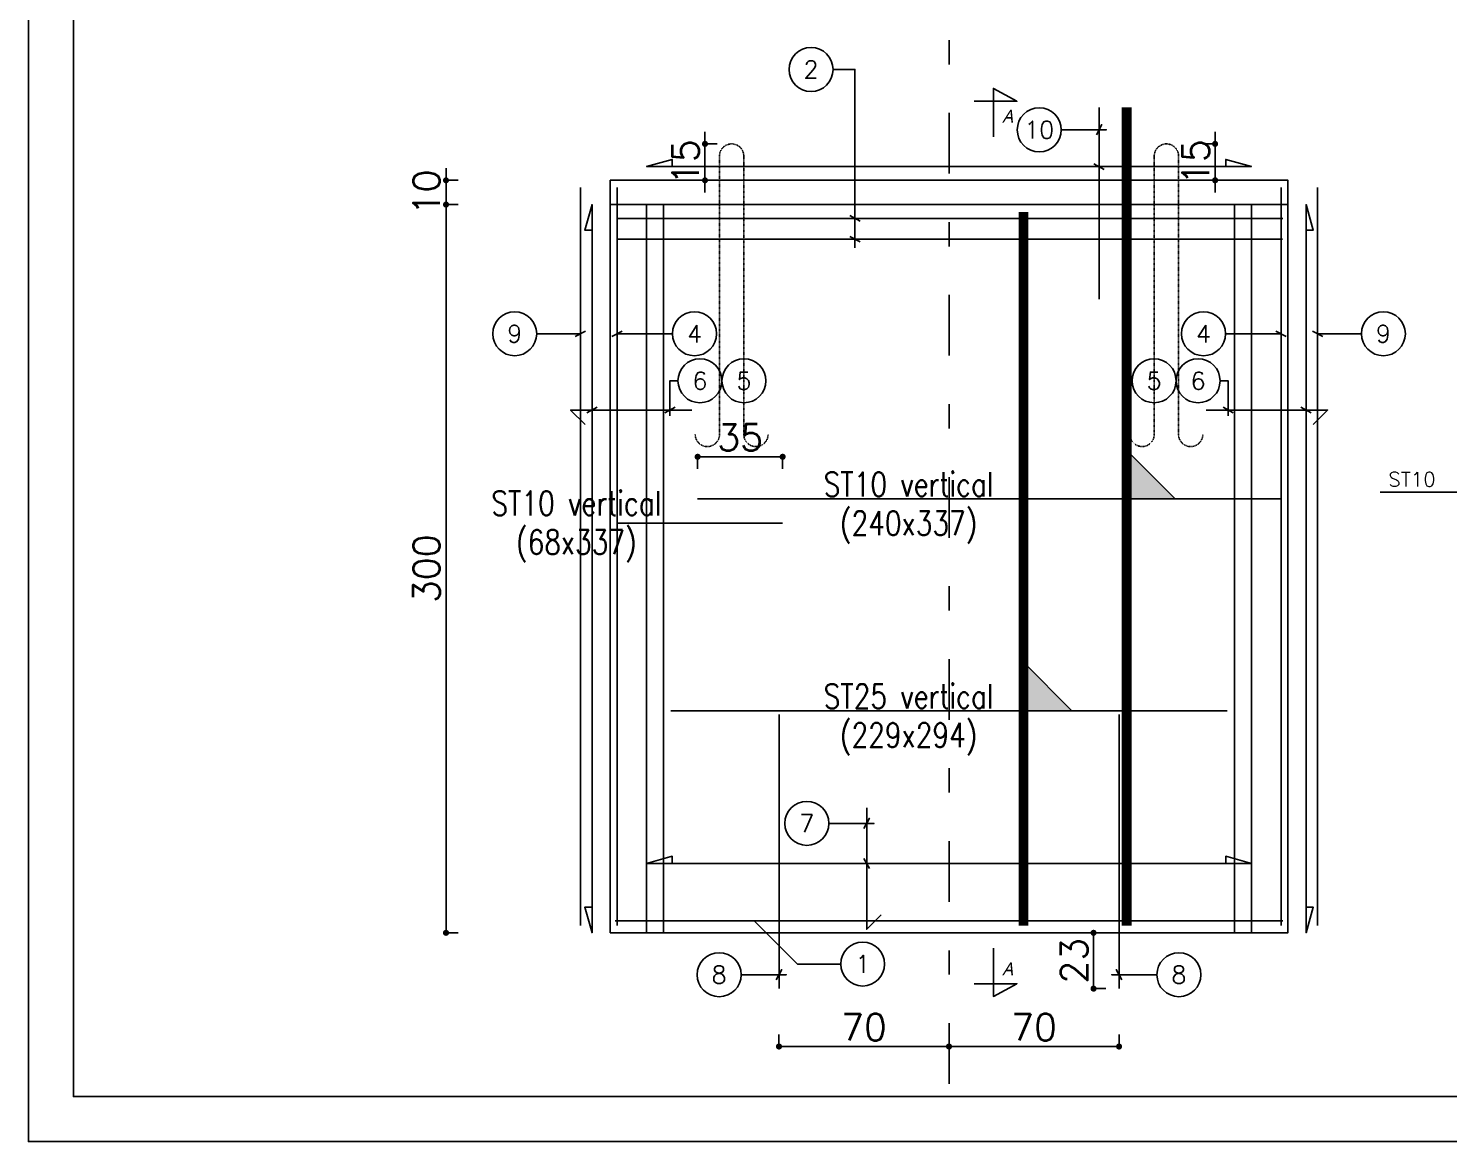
# Model space of a CAD drawing. Header units: millimetres. Extents: x -21776 to 63757, y -7870 to 8483.
# Drawn here: x -686 to -101, y -5309 to -4850 of the extents above; entities that cross this region are included whole.
import ezdxf
from ezdxf.enums import TextEntityAlignment as Align

# ---------------------------------------------------------------- set-up
doc = ezdxf.new("R2010")
doc.units = ezdxf.units.MM
doc.header["$PDMODE"] = 34
for name, pattern in [('CACHE', [9.525, 6.35, -3.175]), ('GrFeatureAxis', [0.85, 0.25, -0.2, 0.1, -0.2, 0.1]), ('HIDDEN2', [0.1875, 0.125, -0.0625])]:
    doc.linetypes.add(name, pattern=pattern)
for name, color, linetype in [('1', 7, 'Continuous'), ('COTATION', 1, 'Continuous'), ('GO-CARTOUCHE', 7, 'Continuous'), ('GO-COTATION', 1, 'Continuous'), ('GO-TEXTE', 9, 'Continuous'), ('GO-TEXTE-ACIER', 3, 'Continuous'), ('Grid', 7, 'Continuous'), ('préfa v', 2, 'Continuous'), ('STR_barbacan', 160, 'Continuous'), ('STR_TS', 22, 'Continuous'), ('STR_TS_TXT', 7, 'Continuous'), ('STR_TXT', 102, 'Continuous'), ('STR_VOI-POT', 6, 'Continuous')]:
    doc.layers.add(name, color=color, linetype=linetype)
doc.styles.add('FIN', font='romans.shx')
doc.styles.add('Lucida', font='')
doc.styles.get("Standard").update_dxf_attribs({"font": 'romans.shx'})
doc.styles.add('TEXTE', font='romans.shx')
doc.styles.add('TEXTE TS', font='romans.shx', dxfattribs={"width": 0.7, "oblique": 15})
doc.styles.get('Lucida').set_extended_font_data('Lucida Sans', italic=True)
doc.dimstyles.new('COUPE-20', dxfattribs={"dimscale": 0.5, "dimtxt": 22, "dimasz": 5, "dimexe": 0.05, "dimexo": 0, "dimgap": 5, "dimtad": 1, "dimdsep": 46, "dimtxsty": 'Standard', "dimblk1": 'DOT', "dimblk2": 'DOT', "dimsah": 1, "dimcen": 0, "dimdle": 150, "dimclrd": 1, "dimclre": 1, "dimclrt": 7, "dimadec": 0, "dimazin": 0, "dimtfac": 1, "dimtix": 1, "dimtmove": 2, "dimatfit": 3, "dimldrblk": 'DOT', "dimfxl": 0, "dimtvp": 1, "dimtolj": 1, "dimtzin": 0, "dimarcsym": 0})

# ---------------------------------------------------------------- blocks, each defined once
blk = doc.blocks.new('_DOT')
at = {"color": 0, "linetype": 'ByBlock'}
blk.add_line((-0.5, 0), (-1, 0), dxfattribs=at)
at = {"color": 0, "linetype": 'ByBlock', "const_width": 0.5}
blk.add_lwpolyline([(-0.25, 0, 1), (0.25, 0, 1)], format="xyb", close=True, dxfattribs=at)
blk = doc.blocks.new('*D1285')
at = {"layer": 'DEFPOINTS', "color": 0}
for p in [(-364.7, -4913.03), (-513.75, -4923.03), (-364.7, -4923.03)]:
    blk.add_point(p, dxfattribs=at)
at = {"layer": 'STR_VOI-POT', "color": 1, "lineweight": -2}
for p, q in [((-513.75, -4910.53), (-513.75, -4908.03)), ((-508.75, -4913.03), (-513.77, -4913.03)), ((-513.75, -4913.03), (-513.75, -4923.03)), ((-508.75, -4923.03), (-513.77, -4923.03)), ((-513.75, -4925.53), (-513.75, -4928.03))]:
    blk.add_line(p, q, dxfattribs=at)
at = {"layer": 'STR_VOI-POT', "color": 1, "lineweight": -2, "xscale": 2.5, "yscale": 2.5, "zscale": 2.5}
for p, rotation in [((-513.75, -4913.03), 270), ((-513.75, -4923.03), 90)]:
    blk.add_blockref('_DOT', p, dxfattribs=dict(at, rotation=rotation))
at = {"layer": 'STR_VOI-POT', "color": 7, "insert": (-521.75, -4918.03), "char_height": 11, "attachment_point": 5, "rotation": 90}
blk.add_mtext('\\A1;10', dxfattribs=at)
blk = doc.blocks.new('*D1286')
at = {"layer": 'DEFPOINTS', "color": 0}
for p in [(-364.7, -4923.03), (-513.75, -5223.03), (-446.15, -5223.03)]:
    blk.add_point(p, dxfattribs=at)
at = {"layer": 'STR_VOI-POT', "color": 1, "lineweight": -2}
for p, q in [((-508.75, -4923.03), (-513.77, -4923.03)), ((-513.75, -4925.53), (-513.75, -5220.53)), ((-508.75, -5223.03), (-513.77, -5223.03))]:
    blk.add_line(p, q, dxfattribs=at)
at = {"layer": 'STR_VOI-POT', "color": 1, "lineweight": -2, "xscale": 2.5, "yscale": 2.5, "zscale": 2.5}
for p, rotation in [((-513.75, -4923.03), 90), ((-513.75, -5223.03), 270)]:
    blk.add_blockref('_DOT', p, dxfattribs=dict(at, rotation=rotation))
at = {"layer": 'STR_VOI-POT', "color": 7, "insert": (-521.75, -5073.03), "char_height": 11, "attachment_point": 5, "rotation": 90}
blk.add_mtext('\\A1;300', dxfattribs=at)
blk = doc.blocks.new('mrega')
at = {"layer": 'STR_TS_TXT', "style": 'TEXTE TS', "width": 0.8}
for tag, p in [('ST10', (14.48, 0)), ('DIM', (14.48, -16)), ('NOTE', (14.48, -32))]:
    blk.add_attdef(tag, text='', height=10, dxfattribs=at).set_placement(p, align=Align.CENTER)
blk = doc.blocks.new('A$C6F247267')
blk.add_hatch(color=256).paths.add_polyline_path([(0, -0.2), (-0.2, 0), (0, 0)])
blk.add_lwpolyline([(-0.2, 0), (0, 0), (0, -0.2), (-0.2, 0)])
blk = doc.blocks.new('*D1289')
at = {"layer": 'DEFPOINTS', "color": 0}
for p in [(-375.15, -5026.92), (-410.15, -5044.29), (-375.15, -5054.29)]:
    blk.add_point(p, dxfattribs=at)
at = {"layer": 'STR_VOI-POT', "color": 1, "lineweight": -2}
for p, q in [((-410.15, -5031.92), (-410.15, -5026.9)), ((-407.65, -5026.92), (-377.65, -5026.92)), ((-375.15, -5031.92), (-375.15, -5026.9))]:
    blk.add_line(p, q, dxfattribs=at)
at = {"layer": 'STR_VOI-POT', "color": 1, "lineweight": -2, "xscale": 2.5, "yscale": 2.5, "zscale": 2.5, "rotation": 180}
blk.add_blockref('_DOT', (-410.15, -5026.92), dxfattribs=at)
at = {"layer": 'STR_VOI-POT', "color": 1, "lineweight": -2, "xscale": 2.5, "yscale": 2.5, "zscale": 2.5}
blk.add_blockref('_DOT', (-375.15, -5026.92), dxfattribs=at)
at = {"layer": 'STR_VOI-POT', "color": 7, "insert": (-392.65, -5018.92), "char_height": 11, "attachment_point": 5}
blk.add_mtext('\\A1;35', dxfattribs=at)
blk = doc.blocks.new('*D1291')
at = {"layer": 'DEFPOINTS', "color": 0}
for p in [(-376.65, -5246.03), (-306.65, -5269.87), (-306.65, -5285.27)]:
    blk.add_point(p, dxfattribs=at)
at = {"layer": 'GO-COTATION', "color": 1, "lineweight": -2}
for p, q in [((-376.65, -5264.87), (-376.65, -5269.9)), ((-374.15, -5269.87), (-309.15, -5269.87)), ((-306.65, -5274.87), (-306.65, -5269.85))]:
    blk.add_line(p, q, dxfattribs=at)
at = {"layer": 'GO-COTATION', "color": 1, "lineweight": -2, "xscale": 2.5, "yscale": 2.5, "zscale": 2.5, "rotation": 180}
blk.add_blockref('_DOT', (-376.65, -5269.87), dxfattribs=at)
at = {"layer": 'GO-COTATION', "color": 1, "lineweight": -2, "xscale": 2.5, "yscale": 2.5, "zscale": 2.5}
blk.add_blockref('_DOT', (-306.65, -5269.87), dxfattribs=at)
at = {"layer": 'GO-COTATION', "color": 7, "insert": (-341.65, -5261.87), "char_height": 11, "attachment_point": 5}
blk.add_mtext('\\A1;70', dxfattribs=at)
blk = doc.blocks.new('*D1292')
at = {"layer": 'DEFPOINTS', "color": 0}
for p in [(-236.65, -5246.03), (-236.65, -5269.87), (-306.65, -5285.27)]:
    blk.add_point(p, dxfattribs=at)
at = {"layer": 'GO-COTATION', "color": 1, "lineweight": -2}
for p, q in [((-236.65, -5264.87), (-236.65, -5269.9)), ((-306.65, -5274.87), (-306.65, -5269.85)), ((-304.15, -5269.87), (-239.15, -5269.87))]:
    blk.add_line(p, q, dxfattribs=at)
at = {"layer": 'GO-COTATION', "color": 1, "lineweight": -2, "xscale": 2.5, "yscale": 2.5, "zscale": 2.5, "rotation": 180}
blk.add_blockref('_DOT', (-306.65, -5269.87), dxfattribs=at)
at = {"layer": 'GO-COTATION', "color": 1, "lineweight": -2, "xscale": 2.5, "yscale": 2.5, "zscale": 2.5}
blk.add_blockref('_DOT', (-236.65, -5269.87), dxfattribs=at)
at = {"layer": 'GO-COTATION', "color": 7, "insert": (-271.65, -5261.87), "char_height": 11, "attachment_point": 5}
blk.add_mtext('\\A1;70', dxfattribs=at)
blk = doc.blocks.new('*D1293')
at = {"layer": 'DEFPOINTS', "color": 0}
for p in [(-217.15, -4898.03), (-208.44, -4913.03), (-197.09, -4913.03)]:
    blk.add_point(p, dxfattribs=at)
at = {"layer": 'GO-COTATION', "color": 1, "lineweight": -2}
for p, q in [((-197.09, -4895.53), (-197.09, -4893.03)), ((-202.09, -4898.03), (-197.06, -4898.03)), ((-197.09, -4898.03), (-197.09, -4913.03)), ((-202.09, -4913.03), (-197.06, -4913.03)), ((-197.09, -4915.53), (-197.09, -4918.03))]:
    blk.add_line(p, q, dxfattribs=at)
at = {"layer": 'GO-COTATION', "color": 1, "lineweight": -2, "xscale": 2.5, "yscale": 2.5, "zscale": 2.5}
for p, rotation in [((-197.09, -4898.03), 270), ((-197.09, -4913.03), 90)]:
    blk.add_blockref('_DOT', p, dxfattribs=dict(at, rotation=rotation))
at = {"layer": 'GO-COTATION', "color": 7, "insert": (-205.09, -4905.53), "char_height": 11, "attachment_point": 5, "rotation": 90}
blk.add_mtext('\\A1;15', dxfattribs=at)
blk = doc.blocks.new('*D1294')
at = {"layer": 'DEFPOINTS', "color": 0}
for p in [(-396.15, -4898.03), (-407.12, -4913.03), (-404.85, -4913.03)]:
    blk.add_point(p, dxfattribs=at)
at = {"layer": 'GO-COTATION', "color": 1, "lineweight": -2}
for p, q in [((-407.12, -4895.53), (-407.12, -4893.03)), ((-402.12, -4898.03), (-407.15, -4898.03)), ((-407.12, -4898.03), (-407.12, -4913.03)), ((-404.85, -4913.03), (-407.15, -4913.03)), ((-407.12, -4915.53), (-407.12, -4918.03))]:
    blk.add_line(p, q, dxfattribs=at)
at = {"layer": 'GO-COTATION', "color": 1, "lineweight": -2, "xscale": 2.5, "yscale": 2.5, "zscale": 2.5}
for p, rotation in [((-407.12, -4898.03), 270), ((-407.12, -4913.03), 90)]:
    blk.add_blockref('_DOT', p, dxfattribs=dict(at, rotation=rotation))
at = {"layer": 'GO-COTATION', "color": 7, "insert": (-415.12, -4905.53), "char_height": 11, "attachment_point": 5, "rotation": 90}
blk.add_mtext('\\A1;15', dxfattribs=at)
blk = doc.blocks.new('*D2269')
at = {"layer": 'DEFPOINTS', "color": 0}
for p in [(-247.14, -5223.03), (-167.15, -5223.03), (-236.65, -5246.03)]:
    blk.add_point(p, dxfattribs=at)
at = {"layer": 'STR_barbacan', "color": 1, "lineweight": -2}
for p, q in [((-242.14, -5223.03), (-247.16, -5223.03)), ((-247.14, -5243.53), (-247.14, -5225.53)), ((-242.14, -5246.03), (-247.16, -5246.03))]:
    blk.add_line(p, q, dxfattribs=at)
at = {"layer": 'STR_barbacan', "color": 1, "lineweight": -2, "xscale": 2.5, "yscale": 2.5, "zscale": 2.5}
for p, rotation in [((-247.14, -5223.03), 90), ((-247.14, -5246.03), 270)]:
    blk.add_blockref('_DOT', p, dxfattribs=dict(at, rotation=rotation))
at = {"layer": 'STR_barbacan', "color": 7, "insert": (-255.14, -5234.53), "char_height": 11, "attachment_point": 5, "rotation": 90}
blk.add_mtext('\\A1;23', dxfattribs=at)

msp = doc.modelspace()

# ---------------------------------------------------------------- linework, layer by layer
at = {"layer": '1', "color": 252, "linetype": 'HIDDEN2', "ltscale": 0.05}
for points in [[(-411.14188, -5017.71649, 1), (-401.14588, -5017.71649), (-401.14588, -4913.02724), (-401.14588, -4903.02524, -1), (-391.14988, -4903.02524), (-391.14988, -4913.02724), (-391.14988, -5017.71649, 1), (-381.15388, -5017.71649)], [(-202.15388, -5017.71649, -1), (-212.14988, -5017.71649), (-212.14988, -4913.02724), (-212.14988, -4903.02524, 1), (-222.14588, -4903.02524), (-222.14588, -4913.02724), (-222.14588, -5017.71649, -1), (-232.14188, -5017.71649)]]:
    msp.add_lwpolyline(points, format="xyb", dxfattribs=at)
at = {"layer": 'COTATION'}
for points in [[(-260.44965, -4892.22156), (-241.86064, -4892.22156), (-244.86064, -4892.22156), (-243.73932, -4890.10024), (-245.98196, -4894.34288)], [(-192.70553, -4907.40508), (-192.70553, -4904.40508), (-182.14788, -4907.40508), (-431.14788, -4907.40508), (-420.59023, -4904.40508), (-420.59023, -4907.40508)], [(-242.73932, -4908.5264), (-246.98196, -4906.28376)], [(-453.63848, -5212.46959), (-456.63847, -5212.46959), (-453.63848, -5223.02724), (-453.63848, -4923.02724), (-456.63847, -4933.58489), (-453.63848, -4933.58489)], [(-159.65728, -5212.46959), (-156.65729, -5212.46959), (-159.65728, -5223.02724), (-159.65728, -4923.02724), (-156.65729, -4933.58489), (-159.65728, -4933.58489)], [(-343.28367, -4929.82063), (-347.52631, -4927.57799)], [(-343.28367, -4938.38679), (-347.52631, -4936.14415)], [(-460.51605, -4977.36468), (-456.27341, -4975.12204)], [(-445.45055, -4977.36468), (-441.20791, -4975.12204)], [(-167.84521, -4977.36468), (-172.08785, -4975.12204)], [(-152.77971, -4977.36468), (-157.02235, -4975.12204)], [(-476.4199, -4976.24336), (-458.39473, -4976.24336)], [(-420.46334, -4976.24336), (-443.32923, -4976.24336)], [(-192.83242, -4976.24336), (-169.96653, -4976.24336)], [(-136.87586, -4976.24336), (-154.90103, -4976.24336)], [(-418.25366, -4995.61785), (-421.57306, -4995.61785), (-421.57306, -5010.10501)], [(-195.04211, -4995.61785), (-191.7227, -4995.61785), (-191.7227, -5010.10501)], [(-455.7598, -5008.77651), (-451.51716, -5006.53387)], [(-423.69438, -5008.77651), (-419.45174, -5006.53387)], [(-189.60138, -5008.77651), (-193.84402, -5006.53387)], [(-157.53596, -5008.77651), (-161.7786, -5006.53387)], [(-129.15504, -5041.48575), (-89.72546, -5041.48575), (-92.72546, -5041.48575), (-91.60414, -5039.36442), (-93.84678, -5043.60707)], [(-356.12176, -5177.93751), (-337.53274, -5177.93751), (-340.53274, -5177.93751), (-339.41142, -5175.81619), (-341.65406, -5180.05883)], [(-192.70553, -5194.4673), (-192.70553, -5191.46731), (-182.14788, -5194.4673), (-431.14788, -5194.4673), (-420.59023, -5191.46731), (-420.59023, -5194.4673)], [(-339.41142, -5196.58862), (-341.65406, -5192.34598)], [(-351.2592, -5235.88967), (-368.96991, -5235.88967), (-386.83234, -5218.02724)], [(-392.2369, -5240.29344), (-373.64788, -5240.29344), (-376.64788, -5240.29344), (-375.52656, -5238.17212), (-377.7692, -5242.41476)], [(-221.05886, -5240.29344), (-239.64788, -5240.29344), (-236.64788, -5240.29344), (-237.7692, -5238.17212), (-235.52656, -5242.41476)]]:
    msp.add_lwpolyline(points, dxfattribs=at)
at = {"layer": 'GO-CARTOUCHE', "linetype": 'Continuous'}
for points in [[(427.95146, -5309.04286), (427.95146, -4521.54286), (-685.68489, -4521.54286), (-685.68489, -5309.04286)], [(409.39271, -5290.48411), (409.39271, -4540.10161), (-667.12614, -4540.10161), (-667.12614, -5290.48411)]]:
    msp.add_lwpolyline(points, close=True, dxfattribs=at)
at = {"layer": 'GO-COTATION'}
msp.add_lwpolyline([(-354.40325, -4867.3779), (-345.40499, -4867.3779), (-345.40499, -4940.83497)], dxfattribs=at)
at = {"layer": 'GO-TEXTE', "flags": 128}
for points in [[(-296.32319, -4880.44747), (-278.67545, -4880.44747), (-288.3535, -4875.16741), (-288.3535, -4895.08889)], [(-296.32319, -5243.97744), (-278.67545, -5243.97744), (-288.3535, -5249.2575), (-288.3535, -5229.33602)]]:
    msp.add_lwpolyline(points, dxfattribs=at)
at = {"layer": 'GO-TEXTE-ACIER'}
for centre in [(-363.46001, -4867.3779), (-269.50642, -4892.22156), (-485.47667, -4976.24336), (-411.43565, -4976.24336), (-201.88918, -4976.24336), (-127.8191, -4976.24336), (-409.1969, -4995.61785), (-391.08337, -4995.61785), (-222.21239, -4995.61785), (-204.09887, -4995.61785), (-365.17852, -5177.93751), (-342.20244, -5235.88967), (-401.29366, -5240.29344), (-212.0021, -5240.29344)]:
    msp.add_circle(centre, 9.05676, dxfattribs=at)
at = {"layer": 'Grid', "color": 4, "linetype": 'GrFeatureAxis', "lineweight": 25, "ltscale": 100}
msp.add_line((-306.64788, -5285.26586), (-306.64788, -4661.55005), dxfattribs=at)
at = {"layer": 'préfa v'}
for points in [[(-446.14788, -4913.02724), (-167.14788, -4913.02724), (-167.14788, -5223.02724), (-446.14788, -5223.02724), (-446.14788, -4913.02724)], [(-446.14788, -4923.02724), (-167.14788, -4923.02724)], [(-431.14788, -4923.02724), (-431.14788, -5223.02724)], [(-424.14788, -4923.02724), (-424.14788, -5223.02724)], [(-189.14788, -4923.02724), (-189.14788, -5223.02724)], [(-182.14788, -4923.02724), (-182.14788, -5223.02724)]]:
    msp.add_lwpolyline(points, dxfattribs=at)
at = {"layer": 'STR_TS', "linetype": 'CACHE', "ltscale": 2, "const_width": 4}
msp.add_lwpolyline([(-233.50635, -5220.02724), (-233.50635, -4883.02724)], dxfattribs=at)
at = {"layer": 'STR_TS', "const_width": 4}
msp.add_lwpolyline([(-276.03789, -5220.02724), (-276.03789, -4926.02724)], dxfattribs=at)
at = {"layer": 'STR_TS', "color": 3}
for points in [[(-410.14788, -5044.29331), (-170.14788, -5044.29331)], [(-443.14788, -5054.29331), (-375.14788, -5054.29331)], [(-421.14788, -5131.60001), (-192.14788, -5131.60001)]]:
    msp.add_lwpolyline(points, dxfattribs=at)
at = {"layer": 'STR_VOI-POT'}
for points in [[(-244.86064, -4883.02724), (-244.86064, -4962.02724)], [(-458.39473, -4916.02724), (-458.39473, -5220.02724)], [(-443.32923, -4916.02724), (-443.32923, -5220.02724)], [(-169.96653, -4916.02724), (-169.96653, -5220.02724)], [(-154.90103, -4916.02724), (-154.90103, -5220.02724)], [(-443.14788, -4928.69931), (-169.14788, -4928.69931)], [(-443.14788, -4937.26547), (-169.28891, -4937.26547)], [(-412.49106, -5007.65519), (-462.49106, -5007.65519), (-456.50917, -5013.63707)], [(-200.8047, -5007.65519), (-150.8047, -5007.65519), (-156.78659, -5013.63707)], [(-376.64788, -5246.02724), (-376.64788, -5133.02724)], [(-236.64788, -5246.02724), (-236.64788, -5133.02724)], [(-340.53274, -5171.54697), (-340.53274, -5221.54697), (-334.55085, -5215.56508)], [(-444.14788, -5218.02724), (-169.14788, -5218.02724)]]:
    msp.add_lwpolyline(points, dxfattribs=at)

# ---------------------------------------------------------------- block references
at = {"layer": 'STR_TS', "xscale": 100, "yscale": 100, "zscale": 100, "rotation": 180}
for p in [(-233.50635, -5044.29331), (-276.03789, -5131.60001)]:
    msp.add_blockref('A$C6F247267', p, dxfattribs=at)
at = {"layer": 'STR_TS_TXT'}
for p, values in [((-337.7388, -5043.26694), {'ST10': 'ST10 vertical', 'DIM': '(240x337)'}), ((-474.544, -5051.0451), {'ST10': 'ST10 vertical', 'DIM': '(68x337)'}), ((-337.7388, -5130.57364), {'ST10': 'ST25 vertical', 'DIM': '(229x294)'})]:
    msp.add_blockref('mrega', p, dxfattribs=at).add_auto_attribs(values)

# ---------------------------------------------------------------- texts
at = {"layer": 'GO-TEXTE', "linetype": 'Continuous', "style": 'Lucida'}
for rotation, p in [(0.00179755, (-284.73835, -4889.24023)), (359.99820245, (-284.73852, -5240.50468))]:
    msp.add_text('A', height=5.32, rotation=rotation, dxfattribs=at).set_placement(p)
at = {"layer": 'GO-TEXTE-ACIER', "style": 'TEXTE'}
for s, p in [('2', (-363.46001, -4867.3779)), ('10', (-269.50642, -4892.22156)), ('9', (-485.47667, -4976.24336)), ('4', (-411.40658, -4976.24336)), ('4', (-201.88918, -4976.24336)), ('9', (-127.8191, -4976.24336)), ('6', (-409.1969, -4995.61785)), ('5', (-391.08337, -4995.61785)), ('5', (-222.21239, -4995.61785)), ('6', (-204.09887, -4995.61785)), ('7', (-365.17852, -5177.93751)), ('1', (-342.20244, -5235.88967)), ('8', (-401.29366, -5240.29344)), ('8', (-212.0021, -5240.29344))]:
    msp.add_text(s, height=7.2, dxfattribs=at).set_placement(p, align=Align.MIDDLE_CENTER)
at = {"layer": 'STR_TXT', "style": 'FIN'}
msp.add_text('ST10', height=6, dxfattribs=at).set_placement((-116.03553, -5039.21289), align=Align.CENTER)

# ---------------------------------------------------------------- dimensions: what is measured, and where the dimension line sits
at = {"layer": 'GO-COTATION'}
for base, p1, p2, picture, middle in [((-407.12002, -4913.02724), (-396.14788, -4898.02724), (-404.85299, -4913.02724), '*D1294', (-415.12002, -4905.52724)), ((-197.08924, -4913.02724), (-217.14788, -4898.02724), (-208.44277, -4913.02724), '*D1293', (-205.08924, -4905.52724))]:
    dim = msp.add_linear_dim(base=base, p1=p1, p2=p2, angle=90, dimstyle='COUPE-20', dxfattribs=at)
    dim.commit()
    dim.dimension.update_dxf_attribs({"geometry": picture, "text_midpoint": middle})
for base, p1, p2, picture, middle in [((-306.64788, -5269.87477), (-376.64788, -5246.02724), (-306.64788, -5285.26586), '*D1291', (-341.64788, -5261.87477)), ((-236.64788, -5269.87477), (-306.64788, -5285.26586), (-236.64788, -5246.02724), '*D1292', (-271.64788, -5261.87477))]:
    dim = msp.add_linear_dim(base=base, p1=p1, p2=p2, dimstyle='COUPE-20', dxfattribs=at)
    dim.commit()
    dim.dimension.update_dxf_attribs({"geometry": picture, "text_midpoint": middle})
at = {"layer": 'STR_barbacan'}
dim = msp.add_linear_dim(base=(-247.13614, -5223.02724), p1=(-236.64788, -5246.02724), p2=(-167.14788, -5223.02724), angle=90, dimstyle='COUPE-20', dxfattribs=at)
dim.commit()
dim.dimension.update_dxf_attribs({"geometry": '*D2269', "text_midpoint": (-255.13614, -5234.52724)})
at = {"layer": 'STR_VOI-POT'}
for base, p1, p2, picture, middle in [((-513.74701, -4923.02724), (-364.69662, -4913.02724), (-364.69662, -4923.02724), '*D1285', (-521.74701, -4918.02724)), ((-513.74701, -5223.02724), (-364.69662, -4923.02724), (-446.14788, -5223.02724), '*D1286', (-521.74701, -5073.02724))]:
    dim = msp.add_linear_dim(base=base, p1=p1, p2=p2, angle=90, dimstyle='COUPE-20', dxfattribs=at)
    dim.commit()
    dim.dimension.update_dxf_attribs({"geometry": picture, "text_midpoint": middle})
dim = msp.add_linear_dim(base=(-375.14788, -5026.92128), p1=(-410.14788, -5044.29331), p2=(-375.14788, -5054.29331), dimstyle='COUPE-20', dxfattribs=at)
dim.commit()
dim.dimension.update_dxf_attribs({"geometry": '*D1289', "text_midpoint": (-392.64788, -5018.92128)})

doc.saveas('drawing.dxf')
